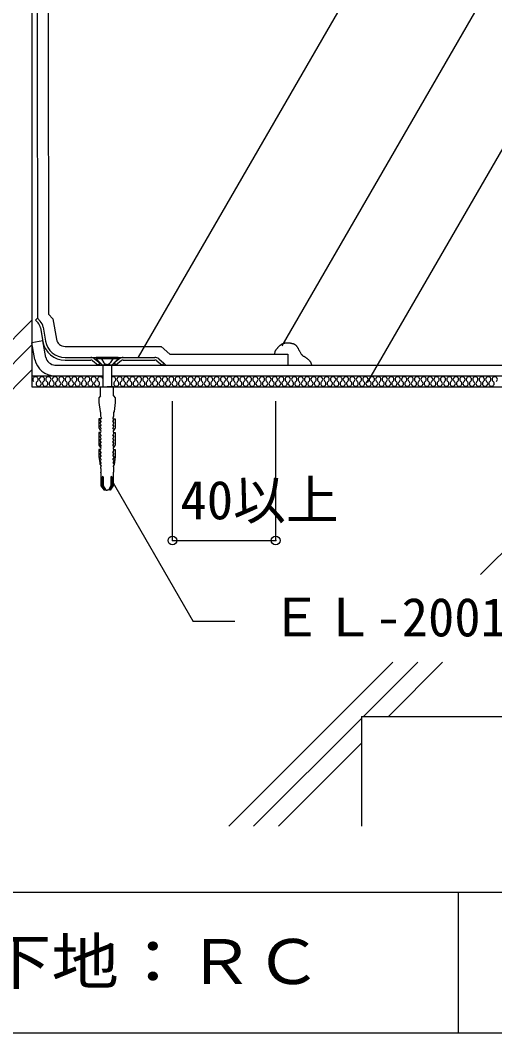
# Model space of a CAD drawing. Units: millimetres, scale not verified. Extents: x -591 to 689, y -980 to 988.
# Drawn here: x -326.2 to -110.2, y -979.8 to -518.8 of the extents above; entities that cross this region are included whole.
import ezdxf
from ezdxf.enums import TextEntityAlignment as Align

# ---------------------------------------------------------------- set-up
doc = ezdxf.new("R2010")
doc.units = ezdxf.units.MM
doc.header["$LTSCALE"] = 8
doc.header["$PDMODE"] = 32
doc.header["$PDSIZE"] = 4
doc.linetypes.add('DASHED3', pattern=[4, 3, -1])
for name, color, linetype in [('4-2', 7, 'Continuous'), ('4-3', 3, 'Continuous'), ('4-4', 2, 'Continuous'), ('4-6', 2, 'Continuous'), ('4-7', 7, 'Continuous'), ('4-A', 7, 'Continuous'), ('4-B', 7, 'Continuous'), ('4-D', 4, 'Continuous'), ('4-E', 4, 'Continuous'), ('F-2', 7, 'Continuous'), ('F-5', 6, 'Continuous'), ('F-7', 1, 'Continuous'), ('F-A', 7, 'Continuous')]:
    doc.layers.add(name, color=color, linetype=linetype)
doc.styles.add('HG丸ｺﾞｼｯｸM-PRO', font='')
doc.styles.add('ＭＳ ゴシック', font='')
doc.styles.get('HG丸ｺﾞｼｯｸM-PRO').set_extended_font_data('HG丸ｺﾞｼｯｸM-PRO')
doc.styles.get('ＭＳ ゴシック').set_extended_font_data('MS Gothic')

msp = doc.modelspace()

# ---------------------------------------------------------------- linework, layer by layer
at = {"layer": '4-2'}
for p, q in [((-320.841, -295.769), (-320.841, -685.769)), ((-318.841, -305.769), (-318.305, -654.511)), ((-319.492, -673.272), (-320.841, -665.624)), ((-310.436, -675.769), (-204.376, -675.769)), ((-260.894, -674.904), (-259.878, -675.769)), ((-320.841, -680.769), (-288.672, -680.769)), ((-284.672, -680.769), (569.159, -680.769)), ((-320.841, -685.769), (569.159, -685.769))]:
    msp.add_line(p, q, dxfattribs=at)
for points in [[(-314.589, -672.284), (-315.917, -664.756), (-320.841, -665.624)], [(-210.373, -670.769), (-210.355, -670.638), (-210.322, -670.413), (-210.284, -670.19), (-210.239, -669.969), (-210.184, -669.753), (-210.115, -669.541), (-210.067, -669.421), (-210.026, -669.329), (-209.948, -669.173), (-209.861, -669.021), (-209.767, -668.873), (-209.666, -668.727), (-209.562, -668.585), (-209.499, -668.503), (-209.425, -668.409), (-209.295, -668.248), (-209.162, -668.09), (-209.027, -667.935), (-208.89, -667.781), (-208.751, -667.63), (-208.669, -667.542), (-208.584, -667.451), (-208.434, -667.295), (-208.283, -667.142), (-208.128, -666.992), (-207.969, -666.846), (-207.805, -666.704), (-207.708, -666.625), (-207.62, -666.556), (-207.466, -666.442), (-207.307, -666.334), (-207.144, -666.233), (-206.976, -666.14), (-206.804, -666.057), (-206.703, -666.013), (-206.589, -665.968), (-206.389, -665.901), (-206.186, -665.845), (-205.979, -665.797)], [(-205.979, -665.797), (-205.77, -665.758), (-205.559, -665.724), (-205.436, -665.707), (-205.288, -665.688), (-205.031, -665.661), (-204.775, -665.643), (-204.519, -665.633), (-204.264, -665.635), (-204.01, -665.649), (-203.863, -665.663), (-203.756, -665.677), (-203.571, -665.706), (-203.387, -665.74), (-203.203, -665.778), (-203.019, -665.818), (-202.835, -665.859), (-202.727, -665.882), (-202.605, -665.907), (-202.394, -665.951), (-202.184, -665.997), (-201.977, -666.049), (-201.775, -666.112), (-201.578, -666.187), (-201.468, -666.239), (-201.369, -666.292), (-201.203, -666.395), (-201.045, -666.512), (-200.894, -666.64), (-200.751, -666.777), (-200.615, -666.922), (-200.54, -667.009), (-200.455, -667.112), (-200.317, -667.293), (-200.187, -667.479), (-200.064, -667.67), (-199.946, -667.863), (-199.834, -668.06), (-199.77, -668.174), (-199.702, -668.297)], [(-199.702, -668.297), (-199.588, -668.511), (-199.476, -668.725), (-199.365, -668.94), (-199.255, -669.156), (-199.143, -669.372), (-199.078, -669.497), (-198.99, -669.666), (-198.834, -669.956), (-198.669, -670.24), (-198.494, -670.517), (-198.306, -670.784), (-198.1, -671.037), (-197.973, -671.176), (-197.926, -671.223), (-197.845, -671.302), (-197.76, -671.379), (-197.674, -671.453), (-197.585, -671.524), (-197.493, -671.592), (-197.439, -671.63), (-197.35, -671.689), (-197.192, -671.786), (-197.03, -671.877), (-196.867, -671.966), (-196.705, -672.055), (-196.544, -672.147), (-196.452, -672.203), (-196.36, -672.262), (-196.204, -672.37), (-196.051, -672.483), (-195.902, -672.6), (-195.755, -672.72), (-195.608, -672.842), (-195.524, -672.914), (-195.418, -673.003), (-195.237, -673.158), (-195.057, -673.316), (-194.882, -673.477), (-194.712, -673.643)], [(-194.712, -673.643), (-194.549, -673.817), (-194.458, -673.921), (-194.406, -673.983), (-194.32, -674.092), (-194.237, -674.205), (-194.159, -674.32), (-194.087, -674.439), (-194.02, -674.56), (-193.984, -674.632), (-193.937, -674.733), (-193.866, -674.912), (-193.804, -675.095), (-193.749, -675.281), (-193.7, -675.469), (-193.654, -675.659), (-193.628, -675.769)]]:
    msp.add_lwpolyline(points, dxfattribs=at)
for radius in [4.548, 9.548]:
    msp.add_arc((-310.165, -671.229), radius, 192.35613, 267.64387, dxfattribs=at)
at = {"layer": '4-3'}
for q in [(569.159, -835.769), (-170.841, -885.769)]:
    msp.add_line((-170.841, -835.769), q, dxfattribs=at)
at = {"layer": '4-4'}
for p, q in [((-313.841, -305.761), (-313.308, -652.574)), ((-311.399, -654.675), (-313.308, -652.574)), ((-311.399, -654.675), (-309.752, -664.012)), ((-305.813, -667.318), (-262.089, -667.318)), ((-262.089, -667.318), (-258.038, -670.769)), ((-258.038, -670.769), (-204.376, -670.769)), ((-204.376, -670.769), (-204.376, -675.769)), ((-209.93, -675.769), (-66.513, -675.769))]:
    msp.add_line(p, q, dxfattribs=at)
msp.add_arc((-305.813, -663.318), 4, 190, 270, dxfattribs=at)
at = {"layer": '4-6'}
for p, q in [((-318.305, -654.511), (-319.193, -655.318)), ((-317.181, -655.747), (-318.305, -654.511)), ((-318.069, -656.554), (-319.193, -655.318)), ((-316.967, -658.8), (-315.858, -665.089)), ((-315.785, -658.592), (-314.676, -664.881)), ((-305.813, -672.318), (-293.988, -672.318)), ((-292.525, -672.815), (-289.922, -674.818)), ((-280.819, -672.815), (-283.422, -674.818)), ((-279.355, -672.318), (-264.924, -672.318)), ((-263.173, -672.962), (-260.894, -674.904)), ((-305.813, -673.518), (-293.988, -673.518)), ((-293.256, -673.767), (-290.653, -675.769)), ((-289.922, -674.818), (-290.653, -675.769)), ((-283.422, -674.818), (-282.69, -675.769)), ((-280.087, -673.767), (-282.69, -675.769)), ((-279.355, -673.518), (-264.924, -673.518)), ((-263.951, -673.876), (-261.672, -675.818)), ((-260.894, -674.904), (-261.672, -675.818))]:
    msp.add_line(p, q, dxfattribs=at)
at = {"layer": '4-6', "color": 4}
for p, q in [((-293.988, -672.318), (-279.355, -672.318)), ((-282.69, -675.769), (-290.653, -675.769))]:
    msp.add_line(p, q, dxfattribs=at)
at = {"layer": '4-6'}
for centre, radius, start, end in [((-321.398, -659.581), 4.5, 10, 42.27369), ((-321.398, -659.581), 5.7, 10, 42.27369), ((-305.813, -663.318), 10.2, 190, 270), ((-305.813, -663.318), 9, 190, 270), ((-293.988, -674.718), 2.4, 52.43141, 90), ((-279.355, -674.718), 2.4, 90, 127.56859), ((-264.924, -675.018), 2.7, 49.57392, 90), ((-293.988, -674.718), 1.2, 52.43141, 90), ((-279.355, -674.718), 1.2, 90, 127.56859), ((-264.924, -675.018), 1.5, 49.57392, 90)]:
    msp.add_arc(centre, radius, start, end, dxfattribs=at)
at = {"layer": '4-7'}
for p, q in [((-291.672, -672.394), (-291.672, -672.894)), ((-291.672, -672.894), (-288.797, -675.769)), ((-281.672, -672.894), (-291.672, -672.894)), ((-281.672, -672.894), (-284.547, -675.769)), ((-284.547, -675.769), (-288.797, -675.769)), ((-288.672, -675.769), (-288.672, -685.769)), ((-284.672, -675.769), (-284.672, -685.769)), ((-289.84, -705.393), (-289.84, -705.393)), ((-289.84, -705.393), (-289.84, -705.393)), ((-283.503, -705.393), (-283.503, -705.393)), ((-283.503, -705.393), (-283.503, -705.393)), ((-289.841, -721.06), (-289.407, -721.885)), ((-283.502, -721.06), (-283.936, -721.885))]:
    msp.add_line(p, q, dxfattribs=at)
at = {"layer": '4-7', "linetype": 'DASHED3'}
for p, q in [((-289.222, -672.894), (-289.222, -672.394)), ((-289.222, -672.894), (-288.139, -674.769)), ((-284.122, -672.894), (-285.204, -674.769)), ((-284.122, -672.894), (-284.122, -672.394))]:
    msp.add_line(p, q, dxfattribs=at)
at = {"layer": '4-7'}
for points in [[(-281.672, -672.894), (-281.672, -672.394), (-291.672, -672.394)], [(-289.672, -689.864), (-289.672, -685.769), (-286.672, -685.769)], [(-283.672, -689.864), (-283.672, -685.769), (-286.672, -685.769)], [(-289.672, -689.864), (-290.422, -690.689), (-290.422, -692.788), (-289.873, -696.905), (-289.632, -697.313), (-289.672, -697.313), (-289.672, -699.127), (-289.239, -699.951)], [(-283.672, -689.864), (-282.922, -690.689), (-282.922, -692.788), (-283.47, -696.905), (-283.712, -697.313), (-283.672, -697.313), (-283.672, -699.127), (-284.105, -699.951)], [(-289.369, -700.199), (-290.347, -700.199), (-290.347, -704.432), (-289.845, -705.393), (-289.84, -705.393)], [(-289.3, -701.518), (-289.808, -700.693), (-289.808, -700.199)], [(-284.043, -701.518), (-283.536, -700.693), (-283.536, -700.199)], [(-283.975, -700.199), (-282.997, -700.199), (-282.997, -704.432), (-283.498, -705.393), (-283.503, -705.393)], [(-289.84, -705.393), (-289.837, -704.916), (-289.519, -704.899)], [(-289.3, -703.085), (-289.808, -702.26), (-289.808, -701.783), (-289.459, -701.765)], [(-289.357, -704.651), (-289.808, -703.827), (-289.808, -703.349), (-289.46, -703.332)], [(-284.043, -703.085), (-283.536, -702.26), (-283.536, -701.783), (-283.884, -701.765)], [(-283.986, -704.651), (-283.536, -703.827), (-283.536, -703.349), (-283.884, -703.332)], [(-283.503, -705.393), (-283.507, -704.916), (-283.824, -704.899)], [(-289.808, -706.465), (-290.347, -706.465), (-290.347, -712.263), (-289.84, -713.227)], [(-289.3, -707.785), (-289.808, -706.96), (-289.808, -706.465)], [(-289.3, -709.351), (-289.808, -708.527), (-289.808, -708.049), (-289.46, -708.032)], [(-289.3, -710.918), (-289.808, -710.093), (-289.808, -709.616), (-289.46, -709.599)], [(-284.043, -707.785), (-283.536, -706.96), (-283.536, -706.465)], [(-284.043, -709.351), (-283.536, -708.527), (-283.536, -708.049), (-283.884, -708.032)], [(-284.043, -710.918), (-283.536, -710.093), (-283.536, -709.616), (-283.884, -709.599)], [(-283.536, -706.465), (-282.997, -706.465), (-282.997, -712.263), (-283.503, -713.227)], [(-289.808, -714.299), (-290.347, -714.299), (-290.347, -717.547), (-289.841, -721.06), (-289.84, -720.583), (-289.531, -720.565)], [(-289.84, -713.227), (-289.837, -712.749), (-289.516, -712.732)], [(-289.357, -712.485), (-289.808, -711.66), (-289.808, -711.183), (-289.46, -711.165)], [(-289.3, -715.618), (-289.808, -714.793), (-289.808, -714.299)], [(-284.043, -715.618), (-283.536, -714.793), (-283.536, -714.299)], [(-283.986, -712.485), (-283.536, -711.66), (-283.536, -711.183), (-283.884, -711.165)], [(-283.503, -713.227), (-283.507, -712.749), (-283.827, -712.732)], [(-283.536, -714.299), (-282.997, -714.299), (-282.997, -717.547), (-283.502, -721.06), (-283.503, -720.583), (-283.812, -720.565)], [(-289.387, -720.318), (-289.838, -719.493), (-289.835, -719.016), (-289.513, -718.999)], [(-289.365, -718.751), (-289.828, -717.927), (-289.824, -717.449), (-289.49, -717.432)], [(-289.332, -717.185), (-289.813, -716.36), (-289.808, -715.883), (-289.46, -715.865)], [(-284.011, -717.185), (-283.531, -716.36), (-283.536, -715.883), (-283.884, -715.865)], [(-283.979, -718.751), (-283.515, -717.927), (-283.519, -717.449), (-283.854, -717.432)], [(-283.956, -720.318), (-283.506, -719.493), (-283.508, -719.016), (-283.83, -718.999)], [(-289.537, -722.132), (-289.672, -722.132), (-289.672, -722.915), (-289.522, -722.915), (-289.522, -724.523), (-289.515, -724.523)], [(-283.806, -722.132), (-283.672, -722.132), (-283.672, -722.915), (-283.822, -722.915), (-283.822, -724.523), (-283.828, -724.523)], [(-289.465, -724.853), (-289.465, -730.804), (-289.024, -731.455), (-288.022, -732.769), (-287.872, -732.769), (-288.957, -730.804), (-288.957, -726.832)], [(-288.374, -726.832), (-288.374, -730.804), (-287.289, -732.769), (-286.672, -732.769)], [(-284.969, -726.832), (-284.969, -730.804), (-286.054, -732.769), (-286.672, -732.769)], [(-283.878, -724.853), (-283.878, -730.804), (-284.319, -731.455), (-285.322, -732.769), (-285.471, -732.769), (-284.386, -730.804), (-284.386, -726.832)]]:
    msp.add_lwpolyline(points, dxfattribs=at)
at = {"layer": '4-7', "linetype": 'DASHED3'}
msp.add_arc((-286.672, -673.658), 1.84, 217.11751, 322.88248, dxfattribs=at)
at = {"layer": '4-7'}
for centre, major_axis, start_param, end_param in [((-289.379, -700.027), (0, -0.172), 0.06848, 2.1628795), ((-283.964, -700.027), (0, -0.172), 4.1203058, 6.2147054), ((-289.565, -704.676), (0, -0.229), 0.2312026, 1.6765256), ((-289.508, -701.542), (0, -0.229), 0.2312026, 1.6765256), ((-289.508, -703.109), (0, -0.229), 0.2312026, 1.6765256), ((-283.836, -701.542), (0, -0.229), 4.6066597, 6.0519827), ((-283.836, -703.109), (0, -0.229), 4.6066597, 6.0519827), ((-283.779, -704.676), (0, -0.229), 4.6066597, 6.0519827), ((-289.862, -705.929), (0, -0.536), 0.0442118, 3.0973809), ((-289.508, -707.809), (0, -0.229), 0.2312026, 1.6765256), ((-289.508, -709.376), (0, -0.229), 0.2312026, 1.6765256), ((-283.836, -707.809), (0, -0.229), 4.6066597, 6.0519827), ((-283.836, -709.376), (0, -0.229), 4.6066597, 6.0519827), ((-283.481, -705.929), (0, -0.536), 3.1858044, 6.2389735), ((-289.862, -713.763), (0, -0.536), 0.0442118, 3.0973809), ((-289.565, -712.509), (0, -0.229), 0.2312026, 1.6765256), ((-289.508, -710.942), (0, -0.229), 0.2312026, 1.6765256), ((-283.836, -710.942), (0, -0.229), 4.6066597, 6.0519827), ((-283.778, -712.509), (0, -0.229), 4.6066597, 6.0519827), ((-283.481, -713.763), (0, -0.536), 3.1858044, 6.2389735), ((-289.572, -718.776), (0, -0.229), 0.2312026, 1.6765256), ((-289.54, -717.209), (0, -0.229), 0.2312026, 1.6765256), ((-289.508, -715.642), (0, -0.229), 0.2312026, 1.6765256), ((-283.836, -715.642), (0, -0.229), 4.6066597, 6.0519827), ((-283.803, -717.209), (0, -0.229), 4.6066597, 6.0519827), ((-283.771, -718.776), (0, -0.229), 4.6066597, 6.0519827), ((-289.594, -720.342), (0, -0.229), 0.2312026, 1.6765256), ((-289.55, -721.959), (0, -0.174), 0.0818475, 2.1771705), ((-283.749, -720.342), (0, -0.229), 4.6066597, 6.0519827), ((-283.793, -721.959), (0, -0.174), 4.1060148, 6.2013378), ((-290.192, -724.817), (0, -0.8), 1.5261677, 1.947508), ((-288.666, -726.842), (0, -0.321), 1.5390306, 4.6806232), ((-284.678, -726.842), (0, -0.321), 1.6025621, 4.7441547), ((-283.152, -724.817), (0, -0.8), 4.3356773, 4.7570176)]:
    msp.add_ellipse(centre, major_axis=major_axis, ratio=0.909574, start_param=start_param, end_param=end_param, dxfattribs=at)
at = {"layer": '4-A'}
for p, q in [((-272.384, -672.269), (-150.828, -461.728)), ((-206.943, -667.098), (-111.466, -501.728)), ((-168.088, -683.792), (-86.067, -541.728)), ((-284.953, -727.646), (-247.446, -792.61)), ((-228.565, -792.61), (-247.446, -792.61))]:
    msp.add_line(p, q, dxfattribs=at)
at = {"layer": '4-B'}
for p, q in [((-256.934, -755.649), (-256.934, -692.173)), ((-209.93, -755.649), (-209.93, -692.173)), ((-256.934, -755.649), (-209.93, -755.649))]:
    msp.add_line(p, q, dxfattribs=at)
at = {"layer": '4-B', "color": 1}
for p in [(-256.934, -755.649), (-209.93, -755.649)]:
    msp.add_point(p, dxfattribs=at)
at = {"layer": '4-D'}
for centre, start, end in [((-319.252, -682.311), 307.52351, 232.47649), ((-316.309, -682.311), 307.52351, 232.47649), ((-313.365, -682.311), 307.52351, 232.47649), ((-310.421, -682.311), 307.52351, 232.47649), ((-307.477, -682.311), 307.52351, 232.47649), ((-304.533, -682.311), 307.52351, 232.47649), ((-301.589, -682.311), 307.52351, 232.47649), ((-298.645, -682.311), 307.52351, 232.47649), ((-295.701, -682.311), 307.52351, 232.47649), ((-292.757, -682.311), 307.52351, 232.47649), ((-289.813, -682.311), 19.12943, 232.47649), ((-283.925, -682.311), 307.52351, 128.13891), ((-280.982, -682.311), 307.52351, 232.47649), ((-278.038, -682.311), 307.52351, 232.47649), ((-275.094, -682.311), 307.52351, 232.47649), ((-272.15, -682.311), 307.52351, 232.47649), ((-269.206, -682.311), 307.52351, 232.47649), ((-266.262, -682.311), 307.52351, 232.47649), ((-263.318, -682.311), 307.52351, 232.47649), ((-260.374, -682.311), 307.52351, 232.47649), ((-257.43, -682.311), 307.52351, 232.47649), ((-254.486, -682.311), 307.52351, 232.47649), ((-251.542, -682.311), 307.52351, 232.47649), ((-248.598, -682.311), 307.52351, 232.47649), ((-245.654, -682.311), 307.52351, 232.47649), ((-242.711, -682.311), 307.52351, 232.47649), ((-239.767, -682.311), 307.52351, 232.47649), ((-236.823, -682.311), 307.52351, 232.47649), ((-233.879, -682.311), 307.52351, 232.47649), ((-230.935, -682.311), 307.52351, 232.47649), ((-227.991, -682.311), 307.52351, 232.47649), ((-225.047, -682.311), 307.52351, 232.47649), ((-222.103, -682.311), 307.52351, 232.47649), ((-219.159, -682.311), 307.52351, 232.47649), ((-216.215, -682.311), 307.52351, 232.47649), ((-213.271, -682.311), 307.52351, 232.47649), ((-210.327, -682.311), 307.52351, 232.47649), ((-207.384, -682.311), 307.52351, 232.47649), ((-204.44, -682.311), 307.52351, 232.47649), ((-201.496, -682.311), 307.52351, 232.47649), ((-198.552, -682.311), 307.52351, 232.47649), ((-195.608, -682.311), 307.52351, 232.47649), ((-192.664, -682.311), 307.52351, 232.47649), ((-189.72, -682.311), 307.52351, 232.47649), ((-186.776, -682.311), 307.52351, 232.47649), ((-183.832, -682.311), 307.52351, 232.47649), ((-180.888, -682.311), 307.52351, 232.47649), ((-177.944, -682.311), 307.52351, 232.47649), ((-175, -682.311), 307.52351, 232.47649), ((-172.056, -682.311), 307.52351, 232.47649), ((-169.113, -682.311), 307.52351, 232.47649), ((-166.169, -682.311), 307.52351, 232.47649), ((-163.225, -682.311), 307.52351, 232.47649), ((-160.281, -682.311), 307.52351, 232.47649), ((-157.337, -682.311), 307.52351, 232.47649), ((-154.393, -682.311), 307.52351, 232.47649), ((-151.449, -682.311), 307.52351, 232.47649), ((-148.505, -682.311), 307.52351, 232.47649), ((-145.561, -682.311), 307.52351, 232.47649), ((-142.617, -682.311), 307.52351, 232.47649), ((-139.673, -682.311), 307.52351, 232.47649), ((-136.729, -682.311), 307.52351, 232.47649), ((-133.786, -682.311), 307.52351, 232.47649), ((-130.842, -682.311), 307.52351, 232.47649), ((-127.898, -682.311), 307.52351, 232.47649), ((-124.954, -682.311), 307.52351, 232.47649), ((-122.01, -682.311), 307.52351, 232.47649), ((-119.066, -682.311), 307.52351, 232.47649), ((-116.122, -682.311), 307.52351, 232.47649), ((-113.178, -682.311), 307.52351, 232.47649), ((-110.234, -682.311), 307.52351, 232.47649), ((-317.781, -684.227), 127.52351, 52.47649), ((-314.837, -684.227), 127.52351, 52.47649), ((-311.893, -684.227), 127.52351, 52.47649), ((-308.949, -684.227), 127.52351, 52.47649), ((-306.005, -684.227), 127.52351, 52.47649), ((-303.061, -684.227), 127.52351, 52.47649), ((-300.117, -684.227), 127.52351, 52.47649), ((-297.173, -684.227), 127.52351, 52.47649), ((-294.229, -684.227), 127.52351, 52.47649), ((-291.285, -684.227), 127.52351, 52.47649), ((-282.453, -684.227), 127.52351, 52.47649), ((-279.51, -684.227), 127.52351, 52.47649), ((-276.566, -684.227), 127.52351, 52.47649), ((-273.622, -684.227), 127.52351, 52.47649), ((-270.678, -684.227), 127.52351, 52.47649), ((-267.734, -684.227), 127.52351, 52.47649), ((-264.79, -684.227), 127.52351, 52.47649), ((-261.846, -684.227), 127.52351, 52.47649), ((-258.902, -684.227), 127.52351, 52.47649), ((-255.958, -684.227), 127.52351, 52.47649), ((-253.014, -684.227), 127.52351, 52.47649), ((-250.07, -684.227), 127.52351, 52.47649), ((-247.126, -684.227), 127.52351, 52.47649), ((-244.183, -684.227), 127.52351, 52.47649), ((-241.239, -684.227), 127.52351, 52.47649), ((-238.295, -684.227), 127.52351, 52.47649), ((-235.351, -684.227), 127.52351, 52.47649), ((-232.407, -684.227), 127.52351, 52.47649), ((-229.463, -684.227), 127.52351, 52.47649), ((-226.519, -684.227), 127.52351, 52.47649), ((-223.575, -684.227), 127.52351, 52.47649), ((-220.631, -684.227), 127.52351, 52.47649), ((-217.687, -684.227), 127.52351, 52.47649), ((-214.743, -684.227), 127.52351, 52.47649), ((-211.799, -684.227), 127.52351, 52.47649), ((-208.855, -684.227), 127.52351, 52.47649), ((-205.912, -684.227), 127.52351, 52.47649), ((-202.968, -684.227), 127.52351, 52.47649), ((-200.024, -684.227), 127.52351, 52.47649), ((-197.08, -684.227), 127.52351, 52.47649), ((-194.136, -684.227), 127.52351, 52.47649), ((-191.192, -684.227), 127.52351, 52.47649), ((-188.248, -684.227), 127.52351, 52.47649), ((-185.304, -684.227), 127.52351, 52.47649), ((-182.36, -684.227), 127.52351, 52.47649), ((-179.416, -684.227), 127.52351, 52.47649), ((-176.472, -684.227), 127.52351, 52.47649), ((-173.528, -684.227), 127.52351, 52.47649), ((-170.585, -684.227), 127.52351, 52.47649), ((-167.641, -684.227), 127.52351, 52.47649), ((-164.697, -684.227), 127.52351, 52.47649), ((-161.753, -684.227), 127.52351, 52.47649), ((-158.809, -684.227), 127.52351, 52.47649), ((-155.865, -684.227), 127.52351, 52.47649), ((-152.921, -684.227), 127.52351, 52.47649), ((-149.977, -684.227), 127.52351, 52.47649), ((-147.033, -684.227), 127.52351, 52.47649), ((-144.089, -684.227), 127.52351, 52.47649), ((-141.145, -684.227), 127.52351, 52.47649), ((-138.201, -684.227), 127.52351, 52.47649), ((-135.257, -684.227), 127.52351, 52.47649), ((-132.314, -684.227), 127.52351, 52.47649), ((-129.37, -684.227), 127.52351, 52.47649), ((-126.426, -684.227), 127.52351, 52.47649), ((-123.482, -684.227), 127.52351, 52.47649), ((-120.538, -684.227), 127.52351, 52.47649), ((-117.594, -684.227), 127.52351, 52.47649), ((-114.65, -684.227), 127.52351, 52.47649), ((-111.706, -684.227), 127.52351, 52.47649)]:
    msp.add_arc(centre, 1.208, start, end, dxfattribs=at)
at = {"layer": '4-E'}
for p, q in [((-470.841, -805.331), (-320.841, -655.331)), ((-470.841, -816.645), (-320.841, -666.645)), ((-470.841, -827.959), (-320.841, -677.959)), ((-116.726, -771.217), (-31.278, -685.769)), ((-231.278, -885.769), (-156.572, -811.063)), ((-169.964, -835.769), (-145.258, -811.063)), ((-158.651, -835.769), (-133.944, -811.063)), ((-219.964, -885.769), (-170.841, -836.645)), ((-208.651, -885.769), (-170.841, -847.959))]:
    msp.add_line(p, q, dxfattribs=at)
at = {"layer": 'F-2'}
msp.add_line((-126.841, -915.769), (-126.841, -979.769), dxfattribs=at)
at = {"layer": 'F-5'}
msp.add_line((-590.841, -915.769), (689.159, -915.769), dxfattribs=at)
at = {"layer": 'F-7'}
msp.add_line((-590.841, -979.769), (689.159, -979.769), dxfattribs=at)

# ---------------------------------------------------------------- texts
at = {"layer": '4-A', "style": 'ＭＳ ゴシック'}
msp.add_text('ＥＬ-2001注入', height=17.6, dxfattribs=at).set_placement((-212.565, -804.61), align=Align.BOTTOM_LEFT)
at = {"layer": '4-B', "style": 'ＭＳ ゴシック'}
msp.add_text('40以上', height=17.6, dxfattribs=at).set_placement((-253.271, -751.298), align=Align.BOTTOM_LEFT)
at = {"layer": 'F-A', "style": 'HG丸ｺﾞｼｯｸM-PRO', "width": 1.1}
msp.add_text('下地：ＲＣ', height=20.53, dxfattribs=at).set_placement((-342.841, -963.769), align=Align.BOTTOM_LEFT)

doc.saveas('drawing.dxf')
